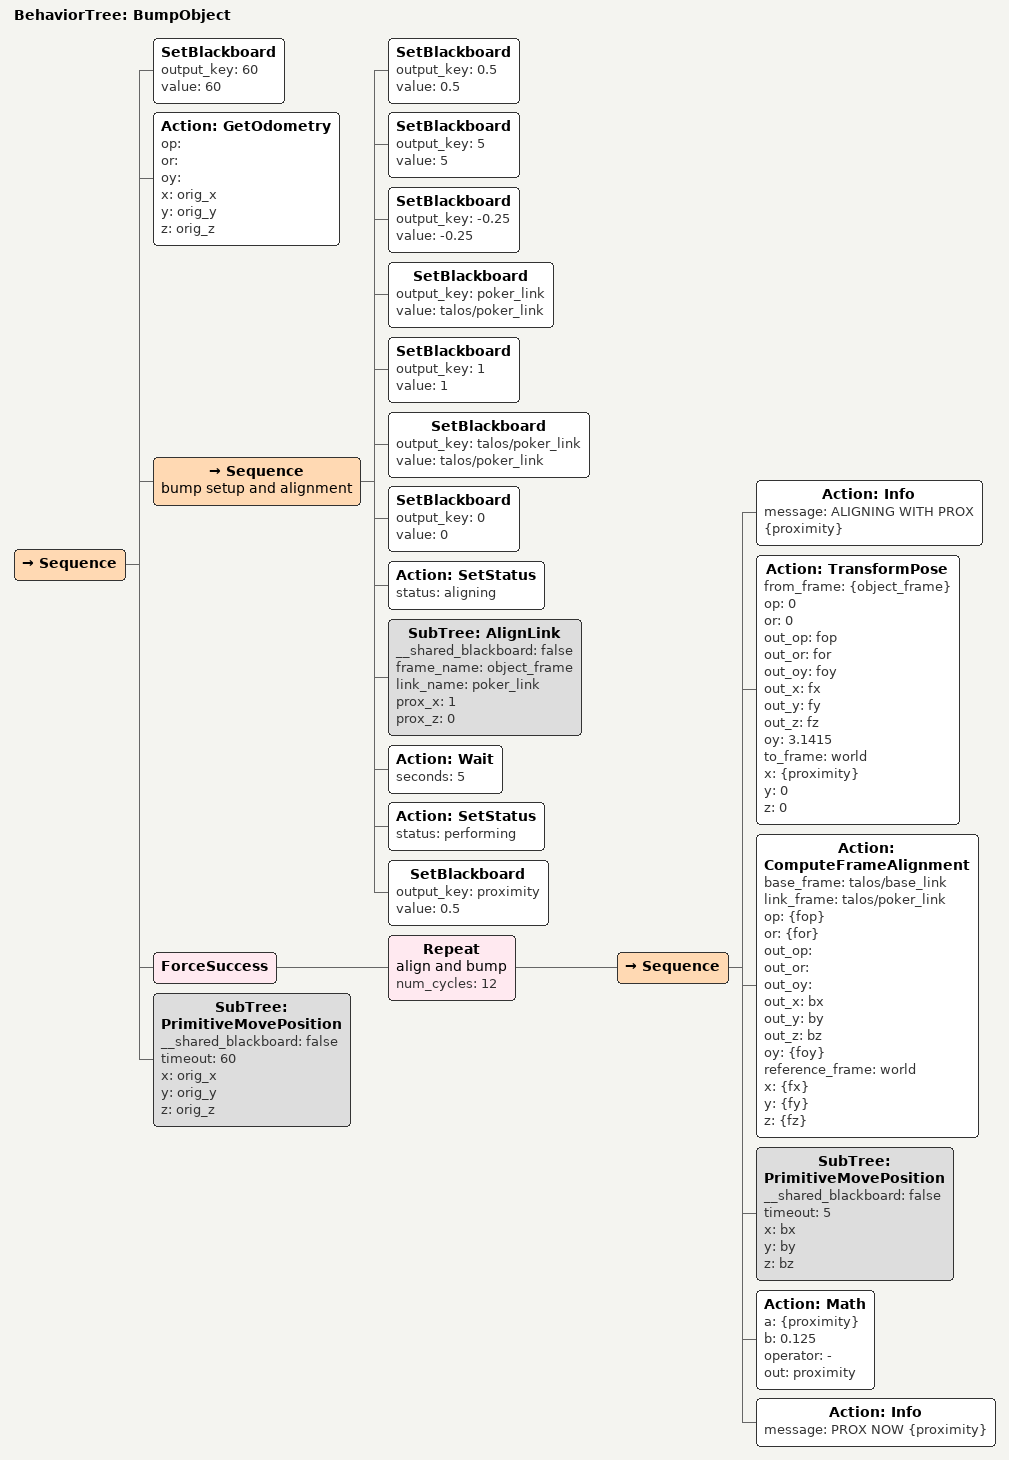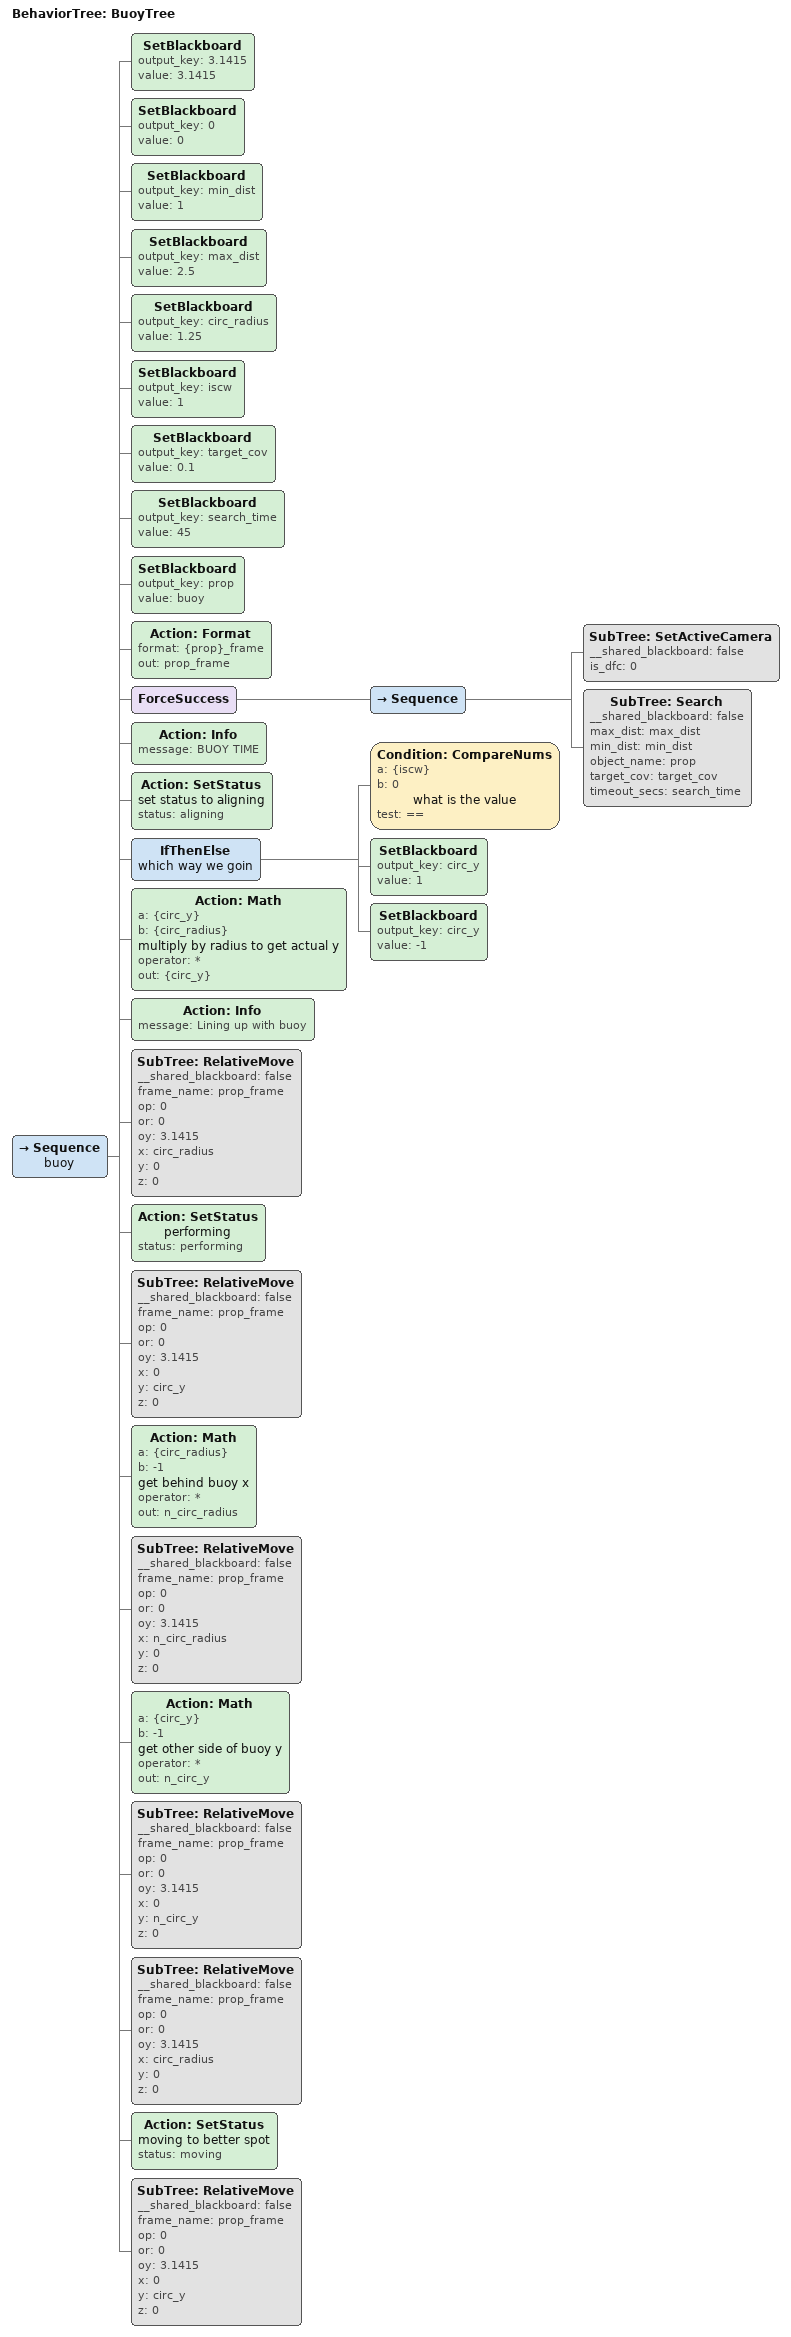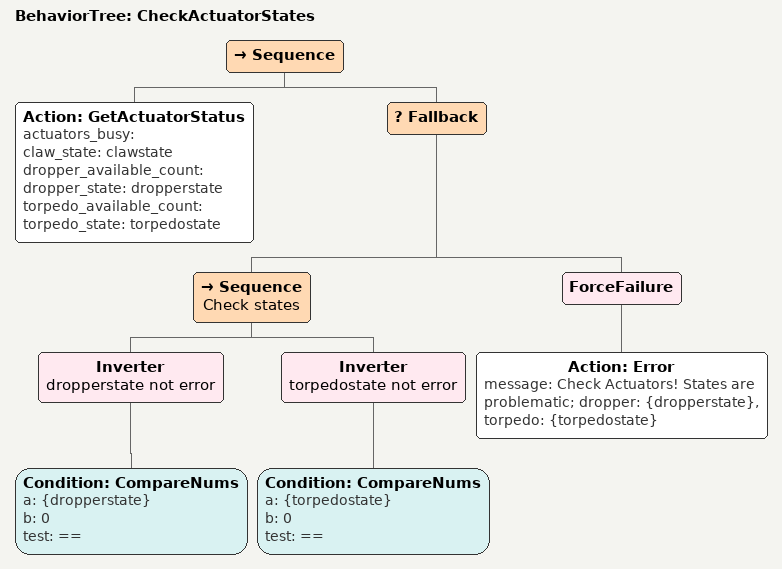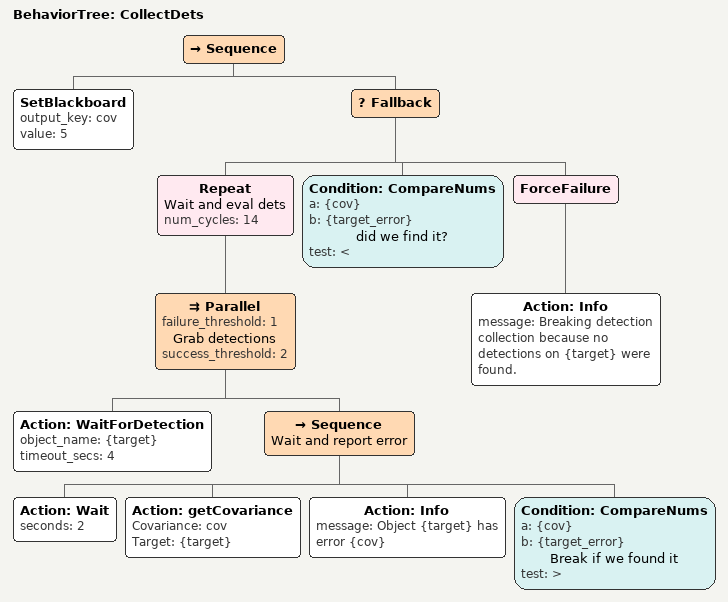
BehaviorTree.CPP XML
<BehaviorTree ID="BumpObject">
    <Sequence>
        <SetBlackboard output_key="60" value="60"/>
        <Action ID="GetOdometry" op="" or="" oy="" x="orig_x" y="orig_y" z="orig_z"/>
        <Sequence name="bump setup and alignment">
            <SetBlackboard output_key="0.5" value="0.5"/>
            <SetBlackboard output_key="5" value="5"/>
            <SetBlackboard output_key="-0.25" value="-0.25"/>
            <SetBlackboard output_key="poker_link" value="talos/poker_link"/>
            <SetBlackboard output_key="1" value="1"/>
            <SetBlackboard output_key="talos/poker_link" value="talos/poker_link"/>
            <SetBlackboard output_key="0" value="0"/>
            <Action ID="SetStatus" status="aligning"/>
            <SubTree ID="AlignLink" __shared_blackboard="false" frame_name="object_frame" link_name="poker_link" prox_x="1" prox_z="0"/>
            <Action ID="Wait" seconds="5"/>
            <Action ID="SetStatus" status="performing"/>
            <SetBlackboard output_key="proximity" value="0.5"/>
        </Sequence>
        <ForceSuccess>
            <Repeat name="align and bump" num_cycles="12">
                <Sequence>
                    <Action ID="Info" message="ALIGNING WITH PROX {proximity}"/>
                    <Action ID="TransformPose" from_frame="{object_frame}" op="0" or="0" out_op="fop" out_or="for" out_oy="foy" out_x="fx" out_y="fy" out_z="fz" oy="3.1415" to_frame="world" x="{proximity}" y="0" z="0"/>
                    <Action ID="ComputeFrameAlignment" base_frame="talos/base_link" link_frame="talos/poker_link" op="{fop}" or="{for}" out_op="" out_or="" out_oy="" out_x="bx" out_y="by" out_z="bz" oy="{foy}" reference_frame="world" x="{fx}" y="{fy}" z="{fz}"/>
                    <SubTree ID="PrimitiveMovePosition" __shared_blackboard="false" timeout="5" x="bx" y="by" z="bz"/>
                    <Action ID="Math" a="{proximity}" b="0.125" operator="-" out="proximity"/>
                    <Action ID="Info" message="PROX NOW {proximity}"/>
                </Sequence>
            </Repeat>
        </ForceSuccess>
        <SubTree ID="PrimitiveMovePosition" __shared_blackboard="false" timeout="60" x="orig_x" y="orig_y" z="orig_z"/>
    </Sequence>
</BehaviorTree>

<BehaviorTree ID="BuoyTree">
    <Sequence name="buoy">
        <SetBlackboard output_key="3.1415" value="3.1415"/>
        <SetBlackboard output_key="0" value="0"/>
        <SetBlackboard output_key="min_dist" value="1"/>
        <SetBlackboard output_key="max_dist" value="2.5"/>
        <SetBlackboard output_key="circ_radius" value="1.25"/>
        <SetBlackboard output_key="iscw" value="1"/>
        <SetBlackboard output_key="target_cov" value="0.1"/>
        <SetBlackboard output_key="search_time" value="45"/>
        <SetBlackboard output_key="prop" value="buoy"/>
        <Action ID="Format" format="{prop}_frame" out="prop_frame"/>
        <ForceSuccess>
            <Sequence>
                <SubTree ID="SetActiveCamera" __shared_blackboard="false" is_dfc="0"/>
                <SubTree ID="Search" __shared_blackboard="false" max_dist="max_dist" min_dist="min_dist" object_name="prop" target_cov="target_cov" timeout_secs="search_time"/>
            </Sequence>
        </ForceSuccess>
        <Action ID="Info" message="BUOY TIME"/>
        <Action ID="SetStatus" name="set status to aligning" status="aligning"/>
        <IfThenElse name="which way we goin">
            <Condition ID="CompareNums" a="{iscw}" b="0" name="what is the value" test="=="/>
            <SetBlackboard output_key="circ_y" value="1"/>
            <SetBlackboard output_key="circ_y" value="-1"/>
        </IfThenElse>
        <Action ID="Math" a="{circ_y}" b="{circ_radius}" name="multiply by radius to get actual y" operator="*" out="{circ_y}"/>
        <Action ID="Info" message="Lining up with buoy"/>
        <SubTree ID="RelativeMove" __shared_blackboard="false" frame_name="prop_frame" op="0" or="0" oy="3.1415" x="circ_radius" y="0" z="0"/>
        <Action ID="SetStatus" name="performing" status="performing"/>
        <SubTree ID="RelativeMove" __shared_blackboard="false" frame_name="prop_frame" op="0" or="0" oy="3.1415" x="0" y="circ_y" z="0"/>
        <Action ID="Math" a="{circ_radius}" b="-1" name="get behind buoy x" operator="*" out="n_circ_radius"/>
        <SubTree ID="RelativeMove" __shared_blackboard="false" frame_name="prop_frame" op="0" or="0" oy="3.1415" x="n_circ_radius" y="0" z="0"/>
        <Action ID="Math" a="{circ_y}" b="-1" name="get other side of buoy y" operator="*" out="n_circ_y"/>
        <SubTree ID="RelativeMove" __shared_blackboard="false" frame_name="prop_frame" op="0" or="0" oy="3.1415" x="0" y="n_circ_y" z="0"/>
        <SubTree ID="RelativeMove" __shared_blackboard="false" frame_name="prop_frame" op="0" or="0" oy="3.1415" x="circ_radius" y="0" z="0"/>
        <Action ID="SetStatus" name="moving to better spot" status="moving"/>
        <SubTree ID="RelativeMove" __shared_blackboard="false" frame_name="prop_frame" op="0" or="0" oy="3.1415" x="0" y="circ_y" z="0"/>
    </Sequence>
</BehaviorTree>

<BehaviorTree ID="CheckActuatorStates">
    <Sequence>
        <Action ID="GetActuatorStatus" actuators_busy="" claw_state="clawstate" dropper_available_count="" dropper_state="dropperstate" torpedo_available_count="" torpedo_state="torpedostate"/>
        <Fallback>
            <Sequence name="Check states">
                <Inverter name="dropperstate not error">
                    <Condition ID="CompareNums" a="{dropperstate}" b="0" test="=="/>
                </Inverter>
                <Inverter name="torpedostate not error">
                    <Condition ID="CompareNums" a="{torpedostate}" b="0" test="=="/>
                </Inverter>
            </Sequence>
            <ForceFailure>
                <Action ID="Error" message="Check Actuators! States are problematic; dropper: {dropperstate}, torpedo: {torpedostate}"/>
            </ForceFailure>
        </Fallback>
    </Sequence>
</BehaviorTree>

<BehaviorTree ID="CollectDets">
    <Sequence>
        <SetBlackboard output_key="cov" value="5"/>
        <Fallback>
            <Repeat name="Wait and eval dets" num_cycles="14">
                <Parallel failure_threshold="1" name="Grab detections" success_threshold="2">
                    <Action ID="WaitForDetection" object_name="{target}" timeout_secs="4"/>
                    <Sequence name="Wait and report error">
                        <Action ID="Wait" seconds="2"/>
                        <Action Covariance="cov" ID="getCovariance" Target="{target}"/>
                        <Action ID="Info" message="Object {target} has error  {cov}"/>
                        <Condition ID="CompareNums" a="{cov}" b="{target_error}" name="Break if we found it" test=">"/>
                    </Sequence>
                </Parallel>
            </Repeat>
            <Condition ID="CompareNums" a="{cov}" b="{target_error}" name="did we find it?" test="&lt;"/>
            <ForceFailure>
                <Action ID="Info" message="Breaking detection collection because no detections on {target} were found."/>
            </ForceFailure>
        </Fallback>
    </Sequence>
</BehaviorTree>
